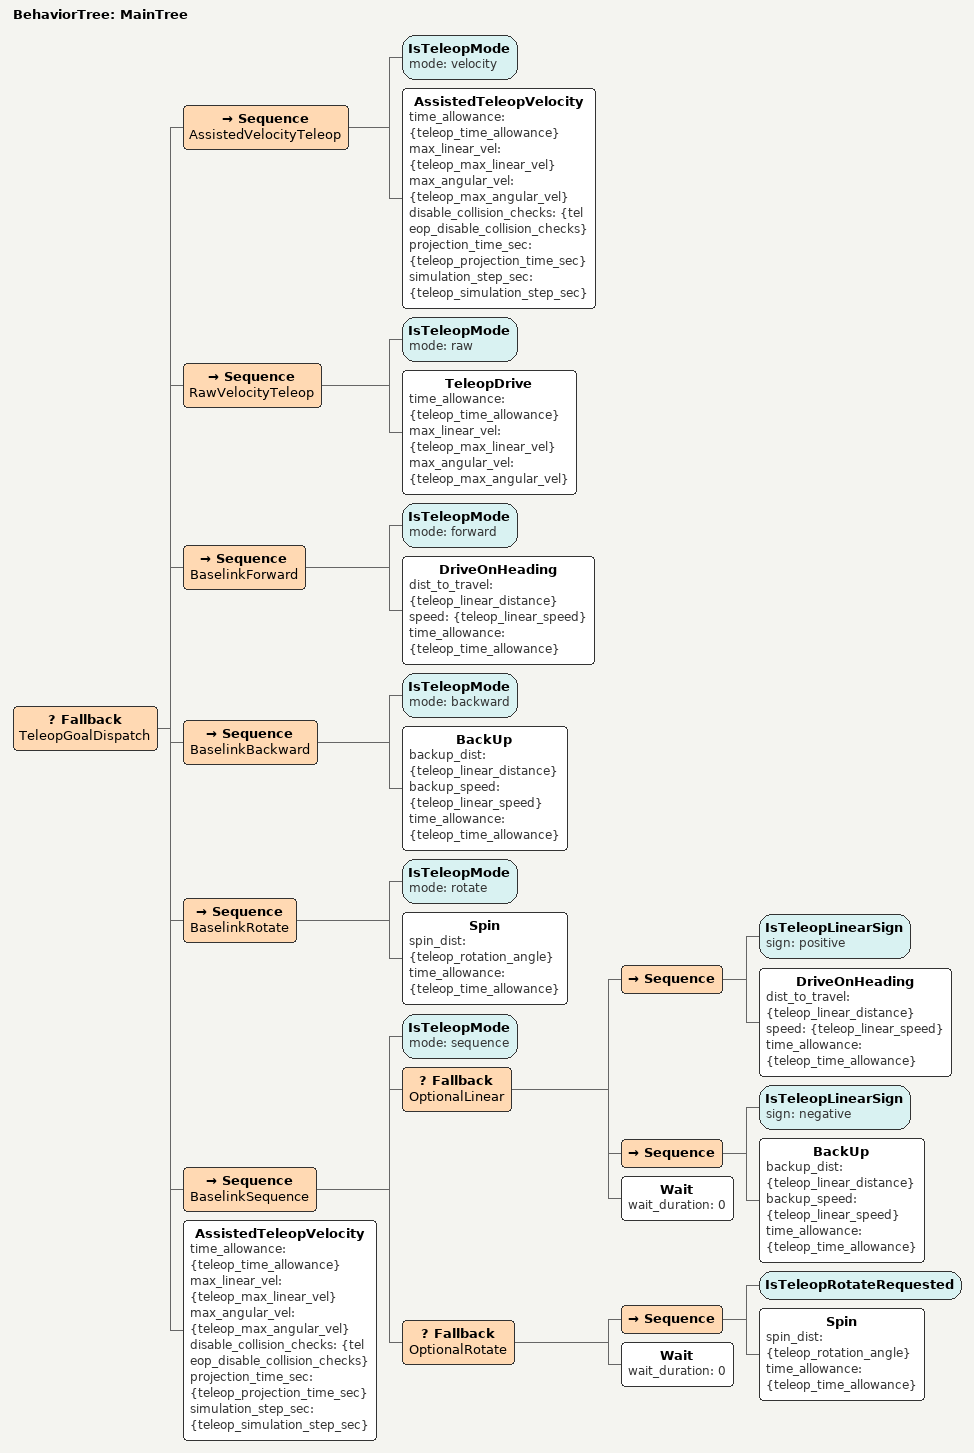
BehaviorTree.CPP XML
<root BTCPP_format="4" main_tree_to_execute="MainTree">
  <BehaviorTree ID="MainTree">
    <Fallback name="TeleopGoalDispatch">

      <Sequence name="AssistedVelocityTeleop">
        <IsTeleopMode mode="velocity"/>
        <AssistedTeleopVelocity
          time_allowance="{teleop_time_allowance}"
          max_linear_vel="{teleop_max_linear_vel}"
          max_angular_vel="{teleop_max_angular_vel}"
          disable_collision_checks="{teleop_disable_collision_checks}"
          projection_time_sec="{teleop_projection_time_sec}"
          simulation_step_sec="{teleop_simulation_step_sec}"/>
      </Sequence>

      <Sequence name="RawVelocityTeleop">
        <IsTeleopMode mode="raw"/>
        <TeleopDrive
          time_allowance="{teleop_time_allowance}"
          max_linear_vel="{teleop_max_linear_vel}"
          max_angular_vel="{teleop_max_angular_vel}"/>
      </Sequence>

      <Sequence name="BaselinkForward">
        <IsTeleopMode mode="forward"/>
        <DriveOnHeading
          dist_to_travel="{teleop_linear_distance}"
          speed="{teleop_linear_speed}"
          time_allowance="{teleop_time_allowance}"/>
      </Sequence>

      <Sequence name="BaselinkBackward">
        <IsTeleopMode mode="backward"/>
        <BackUp
          backup_dist="{teleop_linear_distance}"
          backup_speed="{teleop_linear_speed}"
          time_allowance="{teleop_time_allowance}"/>
      </Sequence>

      <Sequence name="BaselinkRotate">
        <IsTeleopMode mode="rotate"/>
        <Spin
          spin_dist="{teleop_rotation_angle}"
          time_allowance="{teleop_time_allowance}"/>
      </Sequence>

      <Sequence name="BaselinkSequence">
        <IsTeleopMode mode="sequence"/>
        <Fallback name="OptionalLinear">
          <Sequence>
            <IsTeleopLinearSign sign="positive"/>
            <DriveOnHeading
              dist_to_travel="{teleop_linear_distance}"
              speed="{teleop_linear_speed}"
              time_allowance="{teleop_time_allowance}"/>
          </Sequence>
          <Sequence>
            <IsTeleopLinearSign sign="negative"/>
            <BackUp
              backup_dist="{teleop_linear_distance}"
              backup_speed="{teleop_linear_speed}"
              time_allowance="{teleop_time_allowance}"/>
          </Sequence>
          <Wait wait_duration="0"/>
        </Fallback>
        <Fallback name="OptionalRotate">
          <Sequence>
            <IsTeleopRotateRequested/>
            <Spin
              spin_dist="{teleop_rotation_angle}"
              time_allowance="{teleop_time_allowance}"/>
          </Sequence>
          <Wait wait_duration="0"/>
        </Fallback>
      </Sequence>

      <!-- mode 未匹配或未设置时默认辅助速度遥操 -->
      <AssistedTeleopVelocity
        time_allowance="{teleop_time_allowance}"
        max_linear_vel="{teleop_max_linear_vel}"
        max_angular_vel="{teleop_max_angular_vel}"
        disable_collision_checks="{teleop_disable_collision_checks}"
        projection_time_sec="{teleop_projection_time_sec}"
        simulation_step_sec="{teleop_simulation_step_sec}"/>

    </Fallback>
  </BehaviorTree>
</root>
